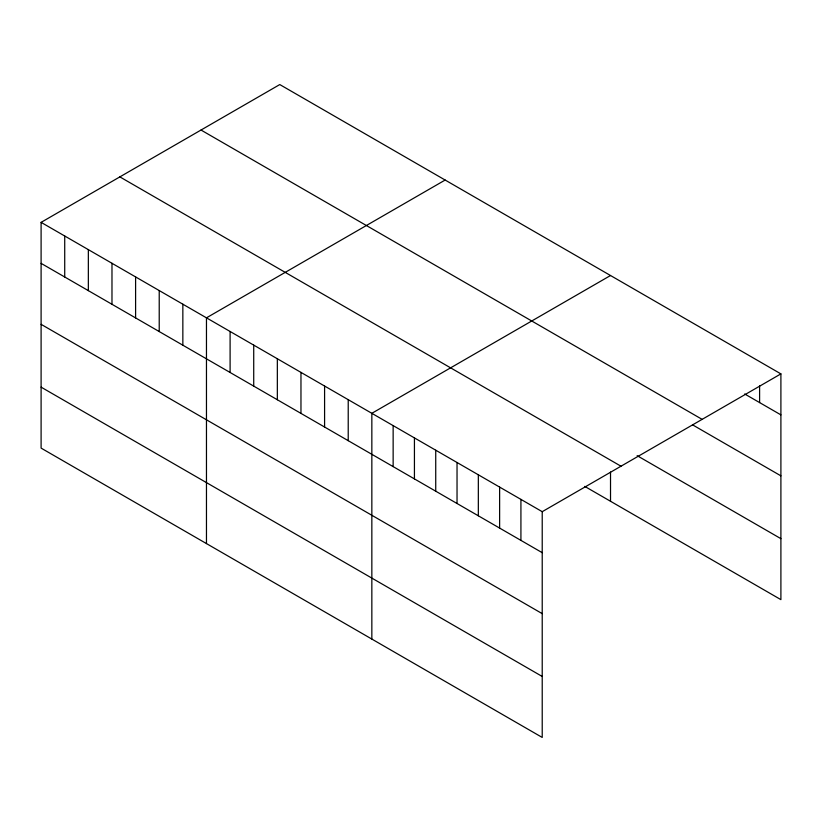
<?xml version="1.0" encoding="UTF-8"?>
<svg xmlns="http://www.w3.org/2000/svg" width="822" height="822" viewBox="0 0 822 822"><rect width="100%" height="100%" fill="white"/><g stroke="black" fill="none" stroke-linecap="round" stroke-linejoin="round"><path stroke-width="1.23" d="M41.1 222.361L542.222 511.685L542.222 737.437L41.1 448.113L41.1 222.361L279.778 84.563L780.9 373.887L780.9 599.639L584.75 486.388M445.154 180.039L206.466 317.837L206.466 543.589M610.52 275.514L371.842 413.312L371.842 639.064M542.222 511.685L780.9 373.887M744.691 393.974L780.9 414.874M201.02 130.04L702.132 419.364M692.514 424.82L780.9 475.846M637.142 455.665L780.9 538.667M119.868 176.894L620.98 466.208M41.1 263.359L542.222 552.682M41.1 324.33L542.222 613.644M41.1 387.141L542.222 676.465M759.6 385.929L759.6 402.585M610.52 472.054L610.52 501.266M520.922 499.386L520.922 540.383M499.622 487.097L499.622 528.084M478.332 474.797L478.332 515.784M457.032 462.498L457.032 503.496M435.732 450.209L435.732 491.196M414.432 437.91L414.432 478.897M393.142 425.611L393.142 466.608M348.22 399.677L348.22 440.674M324.587 386.042L324.587 427.029M300.965 372.397L300.965 413.394M277.343 358.762L277.343 399.749M253.721 345.117L253.721 386.114M230.098 331.482L230.098 372.469M182.844 304.202L182.844 345.189M159.221 290.567L159.221 331.554M135.599 276.922L135.599 317.919M111.977 263.287L111.977 304.274M88.344 249.641L88.344 290.639M64.722 236.006L64.722 276.993"/></g></svg>
